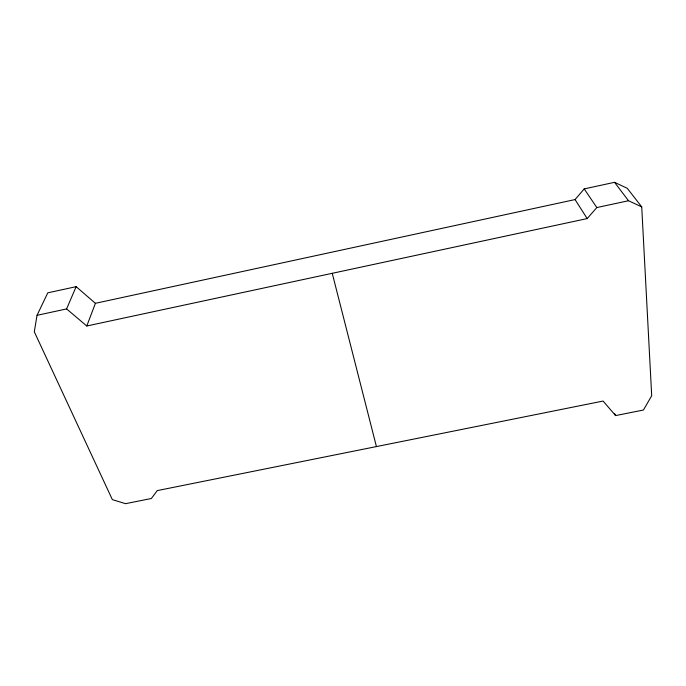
<?xml version="1.0" encoding="UTF-8"?>
<svg xmlns="http://www.w3.org/2000/svg" width="686" height="686" viewBox="0 0 686 686"><rect width="100%" height="100%" fill="white"/><g stroke="black" fill="none" stroke-linecap="round" stroke-linejoin="round"><path stroke-width="1.03" d="M37.035 315.32L34.3 331.775L112.35 499.622L125.529 503.678L151.374 498.499L157.257 490.601L603.097 401.053L615.591 415.587L643.417 410.031L651.7 395.771L641.727 206.88L627.253 188.29L614.536 182.322L584.215 188.899L575.057 199.575L95.405 303.306L76.146 286.662L47.771 292.845L37.035 315.32L66.593 308.923L86.788 325.996L587.182 218.585L596.82 207.558L628.513 200.732L641.727 206.88M86.788 325.996L95.405 303.306M66.593 308.923L76.146 286.662M614.536 182.322L628.513 200.732M584.215 188.899L596.82 207.558M575.057 199.575L587.182 218.585M614.647 413.667L615.591 415.587M332.247 273.311L376.425 446.577"/></g></svg>
